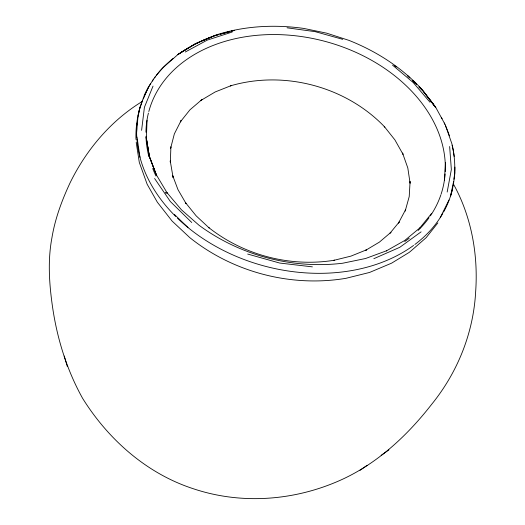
<?xml version="1.0" encoding="UTF-8"?>
<svg xmlns="http://www.w3.org/2000/svg" width="525" height="525" viewBox="0 0 525 525"><rect width="100%" height="100%" fill="white"/><g stroke="black" fill="none" stroke-linecap="round" stroke-linejoin="round"><path stroke-width="0.79" d="M146.344 138.442L147.059 120.271M444.445 180.442L445.443 162.724M135.975 139.473C135.102 113.118 144.703 86.763 162.98 67.646M136.618 132.582L137.891 117.784L139.591 108.872L142.597 100.426M163.249 67.371L178.277 54.219L195.523 43.582L215.099 35.3C243.639 25.928 274.194 24.262 303.844 28.442L326.655 33.167L348.817 40.327C376.661 51.338 402.406 67.876 422.592 90.123L435.527 106.995L445.259 124.76L451.841 143.62C456.041 160.834 455.838 178.966 450.575 195.937L453.58 181.716M141.599 130.344L144.414 107.284L153.031 86.1M453.915 179.274L454.801 172.771M447.182 192.045L451.349 169.542L449.643 146.521M405.175 211.129L409.218 196.586L410.077 181.538L410.091 183.205L407.813 167.974L402.537 153.018L403.016 154.304L394.892 139.873L384.208 126.413L384.805 127.076C346.087 86.507 284.15 70.035 230.377 85.883L231.217 85.601L215.224 91.941L200.95 100.393L202 99.514L189.932 109.843L180.318 121.898L181.158 120.455L174.346 133.914L170.559 148.516L170.907 146.843L170.336 162.212L170.244 160.867L173.099 177.581L172.653 175.527L178.001 189.696L186.047 203.529L185.509 202.663L196.153 215.841L209.134 227.929L208.609 227.463C243.633 255.229 290.397 267.435 334.517 260.203L333.821 260.354L350.982 256.108L366.647 249.775L365.741 250.268L379.431 242.097L390.987 232.273L390.062 233.126L399.217 221.983L398.468 223.105L405.694 209.501L405.346 210.584M143.253 98.943L148.503 87.091M440.219 217.658L448.98 199.979M437.843 222.928L426.175 237.654L411.324 250.635L409.198 252.4L391.624 263.15L369.567 272.449L346.073 278.289C291.336 287.523 233.172 272.337 189.847 237.668L172.134 221.104L157.349 202.217L147.144 184.236L139.309 162.422L136.198 142.419M419.764 228.007L431.708 213.314M142.314 101.423C110.828 120.612 86.133 149.966 70.015 182.969C61.897 200.366 55.105 218.636 51.955 237.628C47.716 260.052 49.147 282.614 52.27 305.071C56.805 337.634 66.563 369.495 82.582 398.291C108.262 439.464 146.514 473.458 193.108 488.67C239.649 504.335 290.85 501.08 335.915 482.16C374.568 466.056 406.133 437.115 431.596 404.408C457.688 372.258 473.537 332.712 475.683 291.27C478.249 254.369 471.365 216.241 453.278 183.802M420.131 227.66L404.768 240.45L386.341 250.911L386.715 250.714L365.61 258.49L342.694 263.228C292.254 269.266 239.932 255.445 199.06 225.284L181.486 209.843L166.97 192.655L167.193 193.01L156.338 174.818L148.962 155.571L156.47 175.271L149.376 156.286L146.173 137.393L149.468 157.093L146.324 137.911M421.109 231.847L399.794 247.308L373.833 258.694M360.038 470.308L367.08 465.353M381.157 455.365L388.92 449.899M185.227 52.021L207.283 40.11L232.194 32.018M229.983 31.592L219.87 34.315L229.904 31.592A161.516 120.133 14.8 0 0 225.894 32.583M231.545 31.172L234.655 30.332M231.486 31.172L234.642 30.332M312.395 266.858L279.681 263.045L247.675 254.048M287.044 27.805L315.223 31.664L342.746 39.336M392.536 65.12L413.195 82.51L430.041 102.283M174.359 214.41L187.976 227.522M409.769 77.805L407.472 75.58L409.762 77.844M412.637 80.581L416.647 84.518M191.756 222.502L170.376 201.561L154.606 178.5M412.63 80.679L414.921 82.943M64.214 356.022L67.285 366.398M137.012 137.077L139.991 157.356M440.836 194.959A151.928 113.078 14.8 0 1 431.668 213.898M431.222 214.587A151.928 113.078 14.8 0 1 430.362 215.867M429.03 217.777A151.928 113.078 14.8 0 1 418.117 230.436M409.224 238.192A151.928 113.078 14.8 0 1 404.742 241.513M166.222 193.567A151.928 113.078 14.8 0 1 165.29 192.209M155.971 176.032A151.928 113.078 14.8 0 1 152.722 168.505M148.818 156.325A151.928 113.078 14.8 0 1 145.976 136.231M145.943 132.208A151.928 113.078 14.8 0 1 148.411 113.085M148.805 111.549A151.928 113.078 14.8 0 1 312.939 38.535A151.928 113.078 14.8 0 1 445.239 171.636M445.095 173.998A151.928 113.078 14.8 0 1 441.085 194.204M452.721 188.075A161.516 120.133 14.8 0 1 443.566 212.074M442.772 213.491A161.516 120.133 14.8 0 1 414.868 244.473M413.582 245.424A161.516 120.133 14.8 0 1 177.489 218.21M175.744 216.497A161.516 120.133 14.8 0 1 136.868 138.902M136.769 137.314A161.516 120.133 14.8 0 1 136.677 128.546M136.854 125.331A161.516 120.133 14.8 0 1 137.058 122.929M138.049 115.808A161.516 120.133 14.8 0 1 138.344 114.247M138.666 112.698A161.516 120.133 14.8 0 1 140.47 105.748M144.132 95.812A161.516 120.133 14.8 0 1 150.524 83.718M152.25 81.06A161.516 120.133 14.8 0 1 153.608 79.098M154.54 77.805A161.516 120.133 14.8 0 1 155.498 76.525M156.476 75.259A161.516 120.133 14.8 0 1 173.237 58.334M180.331 53.018A161.516 120.133 14.8 0 1 185.64 49.534M186.998 48.7A161.516 120.133 14.8 0 1 188.37 47.887M202.827 40.53A161.516 120.133 14.8 0 1 210.282 37.511M394.301 65.527A161.516 120.133 14.8 0 1 396.303 66.983M414.363 82.248A161.516 120.133 14.8 0 1 415.505 83.363M429.988 99.822A161.516 120.133 14.8 0 1 433.735 104.98M441.328 117.324A161.516 120.133 14.8 0 1 442.076 118.729M444.196 122.962A161.516 120.133 14.8 0 1 444.865 124.379M445.508 125.797A161.516 120.133 14.8 0 1 449.42 135.791M452.137 145.182A161.516 120.133 14.8 0 1 454.184 156.437M454.906 167.088A161.516 120.133 14.8 0 1 454.427 177.621M181.663 52.106L177.745 54.679C190.299 46.292 203.707 38.889 218.295 34.735L214.423 35.779L195.044 44.002L181.663 52.106M422.369 90.307L418.93 86.907L422.369 90.3M432.803 103.655L422.947 90.877L435.737 107.599L432.803 103.655"/></g></svg>
